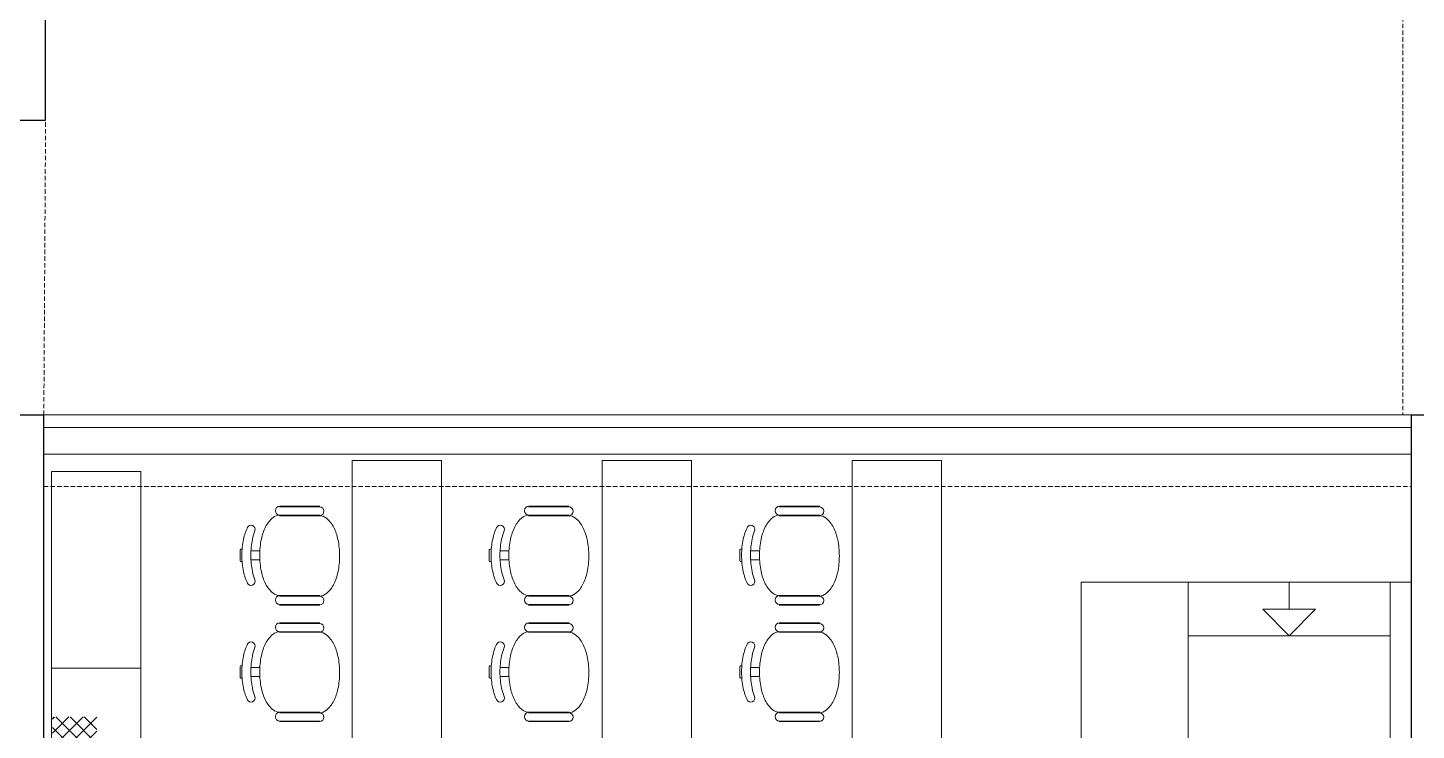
# Model space of a CAD drawing. Header units: inches. Extents: x 11 to 1053, y 2 to 902.
# Drawn here: x 719.4 to 797.2, y 709.2 to 748.5 of the extents above; entities that cross this region are included whole.
import ezdxf

# ---------------------------------------------------------------- set-up
doc = ezdxf.new("R2010")
doc.units = ezdxf.units.IN
doc.header["$MEASUREMENT"] = 0
doc.linetypes.add('DASHED', pattern=[0.75, 0.5, -0.25])
doc.linetypes.add('DASHED2', pattern=[0.375, 0.25, -0.125])
for name, color, linetype, lineweight in [('A-CRTKANO', 5, 'DASHED2', 0), ('A-GREDE', 5, 'DASHED2', 0), ('OPREMA', 253, 'Continuous', 0), ('STOLARIJA', 5, 'Continuous', 0), ('ZID', 5, 'Continuous', 30)]:
    doc.layers.add(name, color=color, linetype=linetype, lineweight=lineweight)
doc.layers.add('SRAFURA', color=2, linetype='Continuous')

msp = doc.modelspace()

# ---------------------------------------------------------------- hatches: boundary and pattern name
at = {"layer": 'SRAFURA'}
h = msp.add_hatch(dxfattribs=at)
h.set_pattern_fill('ANSI37', color=256, scale=4.5, style=0)
h.set_pattern_definition([(45, (9062.5316, 5606.21716), (-0.397747564, 0.397747564), []), (135, (9062.5316, 5606.21716), (-0.397747564, -0.397747564), [])])
h.paths.add_polyline_path([(723.307, 707.409), (723.307, 709.909), (720.807, 709.909), (720.807, 707.409)])

# ---------------------------------------------------------------- linework, layer by layer
at = {"layer": 'A-CRTKANO', "linetype": 'DASHED', "ltscale": 0.5}
msp.add_arc((382.215, 1860.185, 50), 1137.577, 269.940308, 302.625219, dxfattribs=at)
at = {"layer": 'A-GREDE'}
for p, q in [((796.43, 777.945, 50), (796.43, 726.809, 50)), ((720.33, 726.809, 50), (720.43, 743.309, 50)), ((720.33, 722.809, 50), (796.93, 722.809, 50))]:
    msp.add_line(p, q, dxfattribs=at)
msp.add_arc((382.215, 1860.185, 50), 1139.777, 269.940308, 302.423339, dxfattribs=at)
at = {"layer": 'OPREMA'}
for p, q in [((737.605, 724.257, 50), (737.605, 696.257, 50)), ((737.605, 724.257, 50), (742.605, 724.257, 50)), ((742.605, 724.257, 50), (742.605, 696.257, 50)), ((751.606, 724.257, 50), (751.606, 696.257, 50)), ((751.606, 724.257, 50), (756.606, 724.257, 50)), ((756.606, 724.257, 50), (756.606, 696.257, 50)), ((765.606, 724.257, 50), (765.606, 696.257, 50)), ((765.606, 724.257, 50), (770.606, 724.257, 50)), ((770.606, 724.257, 50), (770.606, 696.257, 50)), ((720.759, 723.641, 50), (720.759, 668.641, 50)), ((725.759, 723.641, 50), (720.759, 723.641, 50)), ((725.759, 668.641, 50), (725.759, 723.641, 50)), ((733.521, 721.667, 50), (735.771, 721.667, 50)), ((733.546, 721.696, 50), (735.796, 721.696, 50)), ((747.476, 721.667, 50), (749.726, 721.667, 50)), ((747.5, 721.696, 50), (749.75, 721.696, 50)), ((761.507, 721.667, 50), (763.757, 721.667, 50)), ((761.532, 721.696, 50), (763.782, 721.696, 50)), ((733.521, 721.167, 50), (735.771, 721.167, 50)), ((733.546, 721.196, 50), (735.796, 721.196, 50)), ((747.476, 721.167, 50), (749.726, 721.167, 50)), ((747.5, 721.196, 50), (749.75, 721.196, 50)), ((761.507, 721.167, 50), (763.757, 721.167, 50)), ((761.532, 721.196, 50), (763.782, 721.196, 50)), ((731.435, 719.296, 50), (731.371, 719.296, 50)), ((745.389, 719.296, 50), (745.325, 719.296, 50)), ((759.421, 719.296, 50), (759.357, 719.296, 50)), ((731.321, 718.646, 50), (731.321, 719.246, 50)), ((731.435, 718.596, 50), (731.371, 718.596, 50)), ((731.928, 719.196, 50), (732.428, 719.196, 50)), ((731.928, 718.696, 50), (732.428, 718.696, 50)), ((745.275, 718.646, 50), (745.275, 719.246, 50)), ((745.389, 718.596, 50), (745.325, 718.596, 50)), ((745.882, 719.196, 50), (746.382, 719.196, 50)), ((745.882, 718.696, 50), (746.382, 718.696, 50)), ((759.307, 718.646, 50), (759.307, 719.246, 50)), ((759.421, 718.596, 50), (759.357, 718.596, 50)), ((759.914, 719.196, 50), (760.414, 719.196, 50)), ((759.914, 718.696, 50), (760.414, 718.696, 50)), ((778.425, 717.447, 50), (778.425, 677.447, 50)), ((778.425, 717.447, 50), (796.93, 717.447, 50)), ((784.425, 717.447, 50), (784.425, 677.447, 50)), ((790.075, 715.934, 50), (790.075, 717.447, 50)), ((795.725, 677.447, 50), (795.725, 717.447, 50)), ((733.521, 716.667, 50), (735.771, 716.667, 50)), ((733.521, 716.167, 50), (735.771, 716.167, 50)), ((733.546, 716.696, 50), (735.796, 716.696, 50)), ((733.546, 716.196, 50), (735.796, 716.196, 50)), ((747.476, 716.667, 50), (749.726, 716.667, 50)), ((747.476, 716.167, 50), (749.726, 716.167, 50)), ((747.5, 716.696, 50), (749.75, 716.696, 50)), ((747.5, 716.196, 50), (749.75, 716.196, 50)), ((761.507, 716.667, 50), (763.757, 716.667, 50)), ((761.507, 716.167, 50), (763.757, 716.167, 50)), ((761.532, 716.696, 50), (763.782, 716.696, 50)), ((761.532, 716.196, 50), (763.782, 716.196, 50)), ((790.075, 714.447, 50), (788.596, 715.934, 50)), ((791.553, 715.934, 50), (788.596, 715.934, 50)), ((790.075, 714.447, 50), (791.553, 715.934, 50)), ((733.521, 715.139, 50), (735.771, 715.139, 50)), ((733.521, 714.639, 50), (735.771, 714.639, 50)), ((733.546, 715.168, 50), (735.796, 715.168, 50)), ((733.546, 714.668, 50), (735.796, 714.668, 50)), ((747.476, 715.139, 50), (749.726, 715.139, 50)), ((747.476, 714.639, 50), (749.726, 714.639, 50)), ((747.5, 715.168, 50), (749.75, 715.168, 50)), ((747.5, 714.668, 50), (749.75, 714.668, 50)), ((761.507, 715.139, 50), (763.757, 715.139, 50)), ((761.507, 714.639, 50), (763.757, 714.639, 50)), ((761.532, 715.168, 50), (763.782, 715.168, 50)), ((761.532, 714.668, 50), (763.782, 714.668, 50)), ((784.425, 714.447, 50), (795.725, 714.447, 50)), ((725.759, 712.641, 50), (720.759, 712.641, 50)), ((731.321, 712.118, 50), (731.321, 712.718, 50)), ((731.435, 712.768, 50), (731.371, 712.768, 50)), ((731.928, 712.668, 50), (732.428, 712.668, 50)), ((745.275, 712.118, 50), (745.275, 712.718, 50)), ((745.389, 712.768, 50), (745.325, 712.768, 50)), ((745.882, 712.668, 50), (746.382, 712.668, 50)), ((759.307, 712.118, 50), (759.307, 712.718, 50)), ((759.421, 712.768, 50), (759.357, 712.768, 50)), ((759.914, 712.668, 50), (760.414, 712.668, 50)), ((731.435, 712.068, 50), (731.371, 712.068, 50)), ((731.928, 712.168, 50), (732.428, 712.168, 50)), ((745.389, 712.068, 50), (745.325, 712.068, 50)), ((745.882, 712.168, 50), (746.382, 712.168, 50)), ((759.421, 712.068, 50), (759.357, 712.068, 50)), ((759.914, 712.168, 50), (760.414, 712.168, 50)), ((733.521, 710.139, 50), (735.771, 710.139, 50)), ((733.546, 710.168, 50), (735.796, 710.168, 50)), ((747.476, 710.139, 50), (749.726, 710.139, 50)), ((747.5, 710.168, 50), (749.75, 710.168, 50)), ((761.507, 710.139, 50), (763.757, 710.139, 50)), ((761.532, 710.168, 50), (763.782, 710.168, 50)), ((733.521, 709.639, 50), (735.771, 709.639, 50)), ((733.546, 709.668, 50), (735.796, 709.668, 50)), ((747.476, 709.639, 50), (749.726, 709.639, 50)), ((747.5, 709.668, 50), (749.75, 709.668, 50)), ((761.507, 709.639, 50), (763.757, 709.639, 50)), ((761.532, 709.668, 50), (763.782, 709.668, 50))]:
    msp.add_line(p, q, dxfattribs=at)
for centre, radius, start, end in [((733.546, 721.446, 50), 0.25, 90, 270), ((735.771, 721.417, 50), 0.25, 270, 90), ((747.5, 721.446, 50), 0.25, 90, 270), ((749.726, 721.417, 50), 0.25, 270, 90), ((761.532, 721.446, 50), 0.25, 90, 270), ((763.757, 721.417, 50), 0.25, 270, 90), ((734.196, 719.815, 50), 1.616, 129.63927, 153.43495), ((733.546, 720.599, 50), 0.597, 90, 129.63927), ((735.771, 720.57, 50), 0.597, 50.36073, 90), ((735.122, 719.786, 50), 1.616, 26.56505, 50.36073), ((748.15, 719.815, 50), 1.616, 129.63927, 153.43495), ((747.5, 720.599, 50), 0.597, 90, 129.63927), ((749.726, 720.57, 50), 0.597, 50.36073, 90), ((749.076, 719.786, 50), 1.616, 26.56505, 50.36073), ((762.182, 719.815, 50), 1.616, 129.63927, 153.43495), ((761.532, 720.599, 50), 0.597, 90, 129.63927), ((763.757, 720.57, 50), 0.597, 50.36073, 90), ((763.108, 719.786, 50), 1.616, 26.56505, 50.36073), ((734.243, 719.291, 50), 2.786, 153.43495, 168.29908), ((731.938, 720.4, 50), 0.229, 338.4187, 158.4187), ((734.743, 719.291, 50), 2.786, 158.4187, 168.29908), ((735.243, 719.291, 50), 2.786, 153.43495, 168.29908), ((734.075, 719.262, 50), 2.786, 11.70092, 26.56505), ((748.197, 719.291, 50), 2.786, 153.43495, 168.29908), ((745.893, 720.4, 50), 0.229, 338.4187, 158.4187), ((748.697, 719.291, 50), 2.786, 158.4187, 168.29908), ((749.197, 719.291, 50), 2.786, 153.43495, 168.29908), ((748.029, 719.262, 50), 2.786, 11.70092, 26.56505), ((762.229, 719.291, 50), 2.786, 153.43495, 168.29908), ((759.924, 720.4, 50), 0.229, 338.4187, 158.4187), ((762.729, 719.291, 50), 2.786, 158.4187, 168.29908), ((763.229, 719.291, 50), 2.786, 153.43495, 168.29908), ((762.061, 719.262, 50), 2.786, 11.70092, 26.56505), ((731.371, 719.246, 50), 0.05, 90, 180), ((735.908, 718.946, 50), 4.487, 168.29908, 180), ((736.408, 718.946, 50), 4.487, 168.29908, 180), ((736.908, 718.946, 50), 4.487, 168.29908, 180), ((732.409, 718.917, 50), 4.487, 0, 11.70092), ((745.325, 719.246, 50), 0.05, 90, 180), ((749.862, 718.946, 50), 4.487, 168.29908, 180), ((750.362, 718.946, 50), 4.487, 168.29908, 180), ((750.862, 718.946, 50), 4.487, 168.29908, 180), ((746.364, 718.917, 50), 4.487, 0, 11.70092), ((759.357, 719.246, 50), 0.05, 90, 180), ((763.894, 718.946, 50), 4.487, 168.29908, 180), ((764.394, 718.946, 50), 4.487, 168.29908, 180), ((764.894, 718.946, 50), 4.487, 168.29908, 180), ((760.395, 718.917, 50), 4.487, 0, 11.70092), ((731.371, 718.646, 50), 0.05, 180, 270), ((735.908, 718.946, 50), 4.487, 180, 191.70092), ((736.408, 718.946, 50), 4.487, 180, 191.70092), ((736.908, 718.946, 50), 4.487, 180, 191.70092), ((732.409, 718.917, 50), 4.487, 348.29908, 0), ((745.325, 718.646, 50), 0.05, 180, 270), ((749.862, 718.946, 50), 4.487, 180, 191.70092), ((750.362, 718.946, 50), 4.487, 180, 191.70092), ((750.862, 718.946, 50), 4.487, 180, 191.70092), ((746.364, 718.917, 50), 4.487, 348.29908, 0), ((759.357, 718.646, 50), 0.05, 180, 270), ((763.894, 718.946, 50), 4.487, 180, 191.70092), ((764.394, 718.946, 50), 4.487, 180, 191.70092), ((764.894, 718.946, 50), 4.487, 180, 191.70092), ((760.395, 718.917, 50), 4.487, 348.29908, 0), ((734.243, 718.601, 50), 2.786, 191.70092, 206.56505), ((734.743, 718.601, 50), 2.786, 191.70092, 201.5813), ((735.243, 718.601, 50), 2.786, 191.70092, 206.56505), ((734.075, 718.572, 50), 2.786, 333.43495, 348.29908), ((748.197, 718.601, 50), 2.786, 191.70092, 206.56505), ((748.697, 718.601, 50), 2.786, 191.70092, 201.5813), ((749.197, 718.601, 50), 2.786, 191.70092, 206.56505), ((748.029, 718.572, 50), 2.786, 333.43495, 348.29908), ((762.229, 718.601, 50), 2.786, 191.70092, 206.56505), ((762.729, 718.601, 50), 2.786, 191.70092, 201.5813), ((763.229, 718.601, 50), 2.786, 191.70092, 206.56505), ((762.061, 718.572, 50), 2.786, 333.43495, 348.29908), ((731.938, 717.492, 50), 0.229, 201.5813, 21.5813), ((734.196, 718.078, 50), 1.616, 206.56505, 230.36073), ((735.122, 718.049, 50), 1.616, 309.63927, 333.43495), ((745.893, 717.492, 50), 0.229, 201.5813, 21.5813), ((748.15, 718.078, 50), 1.616, 206.56505, 230.36073), ((749.076, 718.049, 50), 1.616, 309.63927, 333.43495), ((759.924, 717.492, 50), 0.229, 201.5813, 21.5813), ((762.182, 718.078, 50), 1.616, 206.56505, 230.36073), ((763.108, 718.049, 50), 1.616, 309.63927, 333.43495), ((733.546, 717.294, 50), 0.597, 230.36073, 270), ((733.546, 716.446, 50), 0.25, 90, 270), ((735.771, 717.265, 50), 0.597, 270, 309.63927), ((735.771, 716.417, 50), 0.25, 270, 90), ((747.5, 717.294, 50), 0.597, 230.36073, 270), ((747.5, 716.446, 50), 0.25, 90, 270), ((749.726, 717.265, 50), 0.597, 270, 309.63927), ((749.726, 716.417, 50), 0.25, 270, 90), ((761.532, 717.294, 50), 0.597, 230.36073, 270), ((761.532, 716.446, 50), 0.25, 90, 270), ((763.757, 717.265, 50), 0.597, 270, 309.63927), ((763.757, 716.417, 50), 0.25, 270, 90), ((733.546, 714.071, 50), 0.597, 90, 129.63927), ((733.546, 714.918, 50), 0.25, 90, 270), ((735.771, 714.889, 50), 0.25, 270, 90), ((735.771, 714.042, 50), 0.597, 50.36073, 90), ((747.5, 714.071, 50), 0.597, 90, 129.63927), ((747.5, 714.918, 50), 0.25, 90, 270), ((749.726, 714.889, 50), 0.25, 270, 90), ((749.726, 714.042, 50), 0.597, 50.36073, 90), ((761.532, 714.071, 50), 0.597, 90, 129.63927), ((761.532, 714.918, 50), 0.25, 90, 270), ((763.757, 714.889, 50), 0.25, 270, 90), ((763.757, 714.042, 50), 0.597, 50.36073, 90), ((734.243, 712.763, 50), 2.786, 153.43495, 168.29908), ((731.938, 713.872, 50), 0.229, 338.4187, 158.4187), ((735.243, 712.763, 50), 2.786, 153.43495, 168.29908), ((734.196, 713.287, 50), 1.616, 129.63927, 153.43495), ((735.122, 713.257, 50), 1.616, 26.56505, 50.36073), ((734.075, 712.734, 50), 2.786, 11.70092, 26.56505), ((748.197, 712.763, 50), 2.786, 153.43495, 168.29908), ((745.893, 713.872, 50), 0.229, 338.4187, 158.4187), ((749.197, 712.763, 50), 2.786, 153.43495, 168.29908), ((748.15, 713.287, 50), 1.616, 129.63927, 153.43495), ((749.076, 713.257, 50), 1.616, 26.56505, 50.36073), ((748.029, 712.734, 50), 2.786, 11.70092, 26.56505), ((762.229, 712.763, 50), 2.786, 153.43495, 168.29908), ((759.924, 713.872, 50), 0.229, 338.4187, 158.4187), ((763.229, 712.763, 50), 2.786, 153.43495, 168.29908), ((762.182, 713.287, 50), 1.616, 129.63927, 153.43495), ((763.108, 713.257, 50), 1.616, 26.56505, 50.36073), ((762.061, 712.734, 50), 2.786, 11.70092, 26.56505), ((735.908, 712.418, 50), 4.487, 168.29908, 180), ((736.408, 712.418, 50), 4.487, 168.29908, 180), ((734.743, 712.763, 50), 2.786, 158.4187, 168.29908), ((736.908, 712.418, 50), 4.487, 168.29908, 180), ((732.409, 712.389, 50), 4.487, 0, 11.70092), ((749.862, 712.418, 50), 4.487, 168.29908, 180), ((750.362, 712.418, 50), 4.487, 168.29908, 180), ((748.697, 712.763, 50), 2.786, 158.4187, 168.29908), ((750.862, 712.418, 50), 4.487, 168.29908, 180), ((746.364, 712.389, 50), 4.487, 0, 11.70092), ((763.894, 712.418, 50), 4.487, 168.29908, 180), ((764.394, 712.418, 50), 4.487, 168.29908, 180), ((762.729, 712.763, 50), 2.786, 158.4187, 168.29908), ((764.894, 712.418, 50), 4.487, 168.29908, 180), ((760.395, 712.389, 50), 4.487, 0, 11.70092), ((731.371, 712.718, 50), 0.05, 90, 180), ((735.908, 712.418, 50), 4.487, 180, 191.70092), ((736.408, 712.418, 50), 4.487, 180, 191.70092), ((736.908, 712.418, 50), 4.487, 180, 191.70092), ((732.409, 712.389, 50), 4.487, 348.29908, 0), ((745.325, 712.718, 50), 0.05, 90, 180), ((749.862, 712.418, 50), 4.487, 180, 191.70092), ((750.362, 712.418, 50), 4.487, 180, 191.70092), ((750.862, 712.418, 50), 4.487, 180, 191.70092), ((746.364, 712.389, 50), 4.487, 348.29908, 0), ((759.357, 712.718, 50), 0.05, 90, 180), ((763.894, 712.418, 50), 4.487, 180, 191.70092), ((764.394, 712.418, 50), 4.487, 180, 191.70092), ((764.894, 712.418, 50), 4.487, 180, 191.70092), ((760.395, 712.389, 50), 4.487, 348.29908, 0), ((731.371, 712.118, 50), 0.05, 180, 270), ((734.243, 712.073, 50), 2.786, 191.70092, 206.56505), ((734.743, 712.073, 50), 2.786, 191.70092, 201.5813), ((735.243, 712.073, 50), 2.786, 191.70092, 206.56505), ((745.325, 712.118, 50), 0.05, 180, 270), ((748.197, 712.073, 50), 2.786, 191.70092, 206.56505), ((748.697, 712.073, 50), 2.786, 191.70092, 201.5813), ((749.197, 712.073, 50), 2.786, 191.70092, 206.56505), ((759.357, 712.118, 50), 0.05, 180, 270), ((762.229, 712.073, 50), 2.786, 191.70092, 206.56505), ((762.729, 712.073, 50), 2.786, 191.70092, 201.5813), ((763.229, 712.073, 50), 2.786, 191.70092, 206.56505), ((731.938, 710.964, 50), 0.229, 201.5813, 21.5813), ((734.196, 711.55, 50), 1.616, 206.56505, 230.36073), ((735.122, 711.521, 50), 1.616, 309.63927, 333.43495), ((734.075, 712.044, 50), 2.786, 333.43495, 348.29908), ((745.893, 710.964, 50), 0.229, 201.5813, 21.5813), ((748.15, 711.55, 50), 1.616, 206.56505, 230.36073), ((749.076, 711.521, 50), 1.616, 309.63927, 333.43495), ((748.029, 712.044, 50), 2.786, 333.43495, 348.29908), ((759.924, 710.964, 50), 0.229, 201.5813, 21.5813), ((762.182, 711.55, 50), 1.616, 206.56505, 230.36073), ((763.108, 711.521, 50), 1.616, 309.63927, 333.43495), ((762.061, 712.044, 50), 2.786, 333.43495, 348.29908), ((733.546, 710.766, 50), 0.597, 230.36073, 270), ((733.546, 709.918, 50), 0.25, 90, 270), ((735.771, 710.736, 50), 0.597, 270, 309.63927), ((735.771, 709.889, 50), 0.25, 270, 90), ((747.5, 710.766, 50), 0.597, 230.36073, 270), ((747.5, 709.918, 50), 0.25, 90, 270), ((749.726, 710.736, 50), 0.597, 270, 309.63927), ((749.726, 709.889, 50), 0.25, 270, 90), ((761.532, 710.766, 50), 0.597, 230.36073, 270), ((761.532, 709.918, 50), 0.25, 90, 270), ((763.757, 710.736, 50), 0.597, 270, 309.63927), ((763.757, 709.889, 50), 0.25, 270, 90)]:
    msp.add_arc(centre, radius, start, end, dxfattribs=at)
at = {"layer": 'STOLARIJA'}
for p, q in [((720.33, 726.809, 50), (796.93, 726.809, 50)), ((720.33, 726.109, 50), (796.93, 726.109, 50)), ((720.33, 724.609, 50), (796.93, 724.609, 50))]:
    msp.add_line(p, q, dxfattribs=at)
at = {"layer": 'ZID'}
for p, q in [((717.33, 726.809, 50), (720.33, 726.809, 50)), ((720.33, 666.809, 50), (720.33, 726.809, 50)), ((796.93, 666.809, 50), (796.93, 726.809, 50)), ((796.93, 726.809, 50), (799.93, 726.809, 50))]:
    msp.add_line(p, q, dxfattribs=at)
at = {"layer": 'ZID', "elevation": 50}
msp.add_lwpolyline([(716.43, 758.309), (716.43, 743.309), (720.43, 743.309), (720.43, 758.309)], close=True, dxfattribs=at)

doc.saveas('drawing.dxf')
